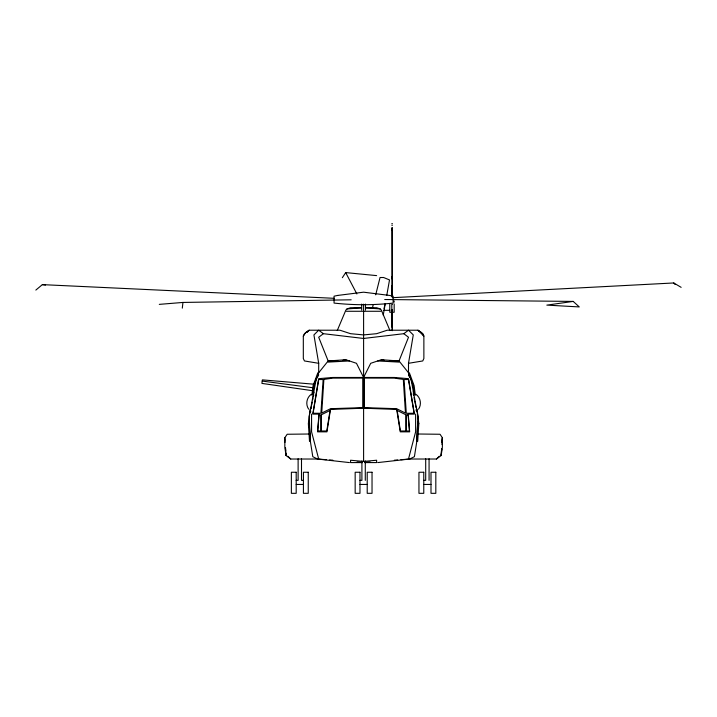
<?xml version="1.0" encoding="UTF-8"?>
<svg xmlns="http://www.w3.org/2000/svg" width="717" height="717" viewBox="0 0 717 717"><rect width="100%" height="100%" fill="white"/><g stroke="black" fill="none" stroke-linecap="round" stroke-linejoin="round"><path stroke-width="1.08" d="M391.93 296.605L392.45 285.635M391.823 296.363L392.109 285.635M377.76 462.582L409.712 459.023L414.408 456.675L416.828 441.305L417.966 416.46L410.922 378.675C407.901 376.237 408.251 371.863 410.007 376.855M416.828 441.305L417.697 421.417M417.688 441.305L418.827 423.586L417.043 409.228M416.998 438.759L416.873 440.516M442.066 442.192L442.371 437.746L440.023 434.26L417.303 434M442.022 444.558L442.371 440.166L442.03 442.362M310.613 412.078L310.721 411.047M182.297 308.149L182.96 302.44L351.187 299.805M310.147 409.228L308.364 423.586L309.502 441.305M311.886 395.21L313.06 385.719L317.837 372.768M312.872 394.153L313.921 385.719L318.689 372.768L328.153 360.956L345.881 359.746L356.474 363.304L363.6 377.465L370.716 363.304L381.319 359.746L399.037 360.956L408.502 372.768L413.27 385.719L414.318 394.153M441.968 440.749L442.371 437.746L442.371 447.211L441.161 455.537L436.465 459.023L409.712 459.023L400.928 459.696M311.133 408.609L311.438 406.7M311.295 407.265L311.465 406.279M383.237 315.086L385.199 304.098M386.768 295.314L389.519 279.935L383.604 277.506L380.046 277.506L375.699 294.83M311.725 404.782L312.209 402.112M384.984 303.954L384.644 305.738M312.693 399.763L312.988 398.285M384.437 306.742L384.034 308.624M313.221 396.949L313.679 394.816L313.544 395.641M313.428 394.278L313.75 393.006M313.535 393.176L313.965 392.145M372.437 307.826L373.252 304.582M408.502 459.023L415.618 431.84L415.618 414.112M317.748 375.323C320.078 372.087 317.55 378.02 316.269 378.675L309.224 416.46L310.362 441.305L312.782 456.675L317.479 459.023L349.439 462.582M317.183 376.855L317.488 376.031M337.268 330.51L345.881 310.067L347.01 308.928L350.568 307.718L361.449 307.718M303.318 336.121L304.456 333.692L309.224 330.214L339.966 330.214L350.568 333.692L363.6 334.911L376.622 333.692L387.225 330.214L417.966 330.214L421.524 332.563L423.872 336.121L423.872 358.536L422.743 360.956L408.502 363.304L413.27 334.911L408.502 330.214L403.805 333.692L363.6 338.469L323.385 333.692L318.689 330.214L313.921 334.911L318.689 363.304L304.456 360.956L303.318 358.536L303.318 336.121L305.666 332.563L309.224 330.214L307.01 332.428M418.531 409.165C421.838 404.505 420.61 397.541 415.905 394.287M342.341 277.694L345.693 272.594L376.622 275.615M326.262 459.696L317.479 459.023L290.735 459.023L286.038 455.537L284.828 447.211L284.828 437.746L287.167 434.26L309.896 434M436.465 459.023L439.306 456.236M311.286 394.287C306.589 397.541 305.352 404.505 308.668 409.165M35.85 290.08L42.357 284.631L334.185 298.308M323.385 333.692L318.689 337.25L328.153 360.956L337.824 360.956M342.923 360.346L345.881 359.746M573.197 301.418L546.829 305.119L579.291 306.93L573.197 301.418L384.724 299.518M362.515 462.582L350.568 462.582L350.568 460.233L363.6 461.443L376.622 460.233L376.622 462.582L364.684 462.582M159.291 304.367L182.96 302.44M364.693 462.501L370.187 462.071M394.341 460.206L397.639 459.956M347.01 308.928L361.386 307.88M328.153 362.094L349.439 360.956M392.324 297.698L673.774 282.964L681.15 287.347M391.769 223.677L392.45 223.677M391.769 225.246L392.45 225.246M391.769 228.391L392.45 228.391M391.769 229.96L392.45 229.96M391.769 276.672L392.45 276.672M391.769 278.044L392.45 278.044M391.769 278.725L392.45 278.725M392.45 292.464L392.002 296.775L392.109 227.558L392.45 296.775M392.45 304.34L391.769 304.34L392.109 330.627M365.742 307.718L376.622 307.718L380.18 308.928L381.319 310.067L389.923 330.51M383.505 310.318L389.779 310.318M346.383 311.277L380.817 311.277M391.769 311.465L391.769 314.449L392.45 314.449M392.45 320.49L391.849 309.717M391.769 314.449L392.45 327.328M389.367 360.956L399.037 360.956L408.502 337.25L403.805 333.692M417.966 423.586L418.827 423.586M296.193 480.345L298.12 480.345L298.12 458.772M303.425 480.345L301.498 480.345L301.498 458.772M359.979 480.345L361.906 480.345L361.906 460.932M423.774 480.345L425.701 480.345L425.701 458.772M296.193 484.441L303.425 484.441M359.979 484.441L367.212 484.441M423.774 484.441L430.998 484.441M377.76 360.956L399.037 362.094M365.804 307.88L380.18 308.928M329.56 459.956L332.849 460.206M357.012 462.071L362.497 462.501M314.234 384.222L262.377 379.876L261.911 383.398L312.737 390.729M42.357 284.631L45.556 285.043M262.216 381.077L312.8 387.736M381.319 359.746L384.267 360.346M287.884 456.236L290.735 459.023M673.774 282.964L675.038 284.434M345.693 272.594L356.869 293.952M413.288 391.796L413.655 393.176M409.362 372.768L414.13 385.719L415.304 395.21M318.689 459.023L311.572 431.84L311.572 414.112M413.324 393.983L413.646 395.641M413.772 394.278L413.44 393.006L413.449 394.789M414.059 397.55L414.498 399.763M414.793 401.135L415.233 403.698M415.466 404.782L415.896 407.265M416.236 409.407L416.469 411.047L416.272 410.088M284.828 440.166L284.999 442.362M285.429 447.856L286.038 455.537L285.886 453.314M310.327 440.516L310.147 437.935M284.828 437.746L284.972 439.969M285.509 447.749L285.733 451.092M309.224 423.586L310.362 441.305M391.858 311.967L392.109 327.328M429.071 458.772L429.071 480.345M408.502 362.91L408.502 372.768M394.171 300.997L394.171 302.117M394.171 303.936L394.171 312.262L389.779 312.262L389.779 303.936M392.45 309.717L392.45 330.627M365.491 304.089L365.491 310.103M365.285 460.932L365.285 480.345M363.6 304.178L363.6 461.443M361.7 304.098L361.7 310.111M318.689 362.91L318.689 372.768M364.442 378.083L364.442 407.632L396.635 408.699L405.472 413.082L403.312 379.41L394.386 378.119L364.442 378.083M318.966 414.112L317.523 431.84L326.943 431.84L330.501 409.425L363.6 408.206L396.689 409.425L400.247 431.84L409.667 431.84L408.224 414.112L414.408 414.112L408.502 378.675L394.341 377.465L332.849 377.465L318.689 378.675L312.782 414.112L318.966 414.112M319.083 414.973L317.774 430.98L320.84 430.98L320.84 414.973L319.083 414.973M323.143 379.526L320.911 413.27L313.087 413.27L318.707 379.526L323.134 379.526M323.878 379.41L321.718 413.082L330.555 408.699L362.748 407.632L362.748 378.083L332.805 378.119L323.878 379.41M441.609 448.869L441.161 455.537L441.681 448.95M330.044 410.456L326.782 430.98L321.324 430.98L321.324 414.776L330.044 410.456M337.626 295.44L334.059 296.193L334.059 303.076C353.544 305.254 373.656 305.254 393.131 303.076L393.131 296.193L389.573 295.44L363.6 292.186L337.626 295.44M408.484 379.526L404.056 379.526L406.288 413.27L414.103 413.27L408.484 379.526M408.107 414.973L406.351 414.973L406.351 430.98L409.425 430.98L408.107 414.973M405.867 430.98L400.409 430.98L397.146 410.456L405.867 414.776L405.867 430.98M296.193 472.252L291.371 472.252L291.371 493.323L296.193 493.323L296.193 472.252M308.247 472.252L303.425 472.252L303.425 493.323L308.247 493.323L308.247 472.252M359.979 472.252L355.166 472.252L355.166 493.323L359.979 493.323L359.979 472.252M372.033 472.252L367.212 472.252L367.212 493.323L372.033 493.323L372.033 472.252M423.774 472.252L418.952 472.252L418.952 493.323L423.774 493.323L423.774 472.252M435.819 472.252L430.998 472.252L430.998 493.323L435.819 493.323L435.819 472.252M422.743 333.692L417.966 330.214L423.872 336.121L422.743 333.692"/></g></svg>
